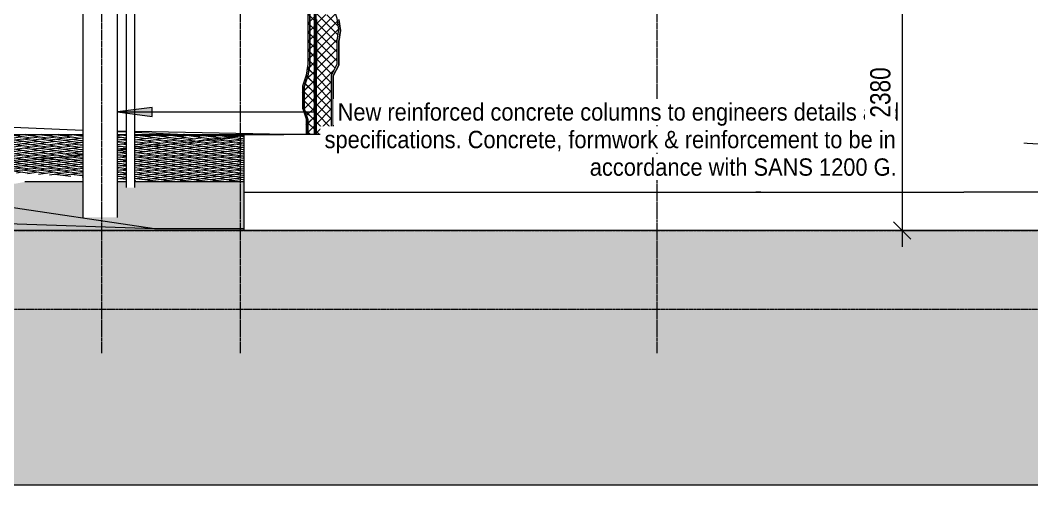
# Model space of a CAD drawing. Header units: millimetres. Extents: x -12186 to 152825, y -4386 to 9463.
# Drawn here: x 56865 to 65607, y -2196 to 1817 of the extents above; entities that cross this region are included whole.
import ezdxf

# ---------------------------------------------------------------- set-up
doc = ezdxf.new("R2010")
doc.units = ezdxf.units.MM
doc.linetypes.add('1000 Dashed', pattern=[2, 1, -1])
doc.linetypes.add('Grid Line', pattern=[22.225, 12.7, -3.175, 3.175, -3.175])
for name, color, linetype, lineweight in [('A-ANNO-DIMS', 211, 'Continuous', 5), ('A-ANNO-DIMS-100', 211, 'Continuous', 5), ('A-DETL', 90, 'Continuous', 5), ('A-DETL-GENF', 92, 'Continuous', 5), ('A-DETL-THIN', 151, 'Continuous', 5), ('A-FLOR', 192, 'Continuous', 9), ('A-FLOR-LEVL', 51, 'Continuous', 5), ('A-FLOR-PATT', 8, 'Continuous', 9), ('A-GENM', 13, 'Continuous', 9), ('C-TOPO', 7, 'Continuous', 5), ('G-ANNO-TEXT', 231, 'Continuous', 5), ('G-IMPT', 8, 'Continuous', 5), ('L-PLNT', 71, 'Continuous', 5), ('S-COLS', 52, 'Continuous', 5), ('S-GRID', 1, 'Continuous', 5)]:
    doc.layers.add(name, color=color, linetype=linetype, lineweight=lineweight)
doc.styles.add('Arial_3', font='arial.ttf', dxfattribs={"width": 0.8, "height": 175})
doc.styles.add('Arial_4', font='arial.ttf', dxfattribs={"width": 0.9, "height": 150})
doc.dimstyles.new('SVA_Arc_Length-1_8mm_BLUE', dxfattribs={"dimscale": 304.8, "dimtxt": 178.545395, "dimasz": 0.492126, "dimexe": 0.656168, "dimexo": 0.0625, "dimgap": 0.164042, "dimtad": 1, "dimdec": 0, "dimrnd": 5, "dimzin": 0, "dimdsep": 46, "dimtxsty": 'Arial_3', "dimblk1": 'OBLIQUE', "dimblk2": 'OBLIQUE', "dimsah": 1, "dimcen": 0.09, "dimdle": 0.459318, "dimazin": 0, "dimtfac": 1, "dimtdec": 4, "dimtix": 1, "dimtmove": 0, "dimatfit": 3, "dimfxl": 1.148294, "dimfxlon": 1, "dimtvp": 1, "dimtfill": 1, "dimtolj": 1, "dimtzin": 0, "dimarcsym": 2})

# ---------------------------------------------------------------- blocks, each defined once
blk = doc.blocks.new('SVA_Shades of Green Tree - Australian_Tree_based_on_Leopard_Tree_2901-V312-Section B-B')
at = {"layer": 'G-IMPT'}
for p, q in [((11928.8, 1766.6), (11917.9, 1955.8)), ((11917.9, 1786), (11926.4, 1932.9)), ((11931, 1766.6), (11920.1, 1955.8)), ((11920.1, 1786), (11928.6, 1932.9)), ((11918.6, 1810.2), (11857.5, 1871.5)), ((11857.5, 1790.2), (11918.6, 1851.4)), ((11918.5, 1810.2), (11872.2, 1856.6)), ((11872.2, 1805.1), (11919.2, 1852.1)), ((11913.6, 1910.3), (11913.6, 1438.5)), ((11917.9, 1798.9), (11913.6, 1872.3)), ((11913.6, 1791), (11917.9, 1864.4)), ((11920.1, 1798.9), (11915.8, 1872.3)), ((11915.8, 1791), (11920.1, 1864.4)), ((11928.7, 1691), (11917.9, 1877.4)), ((11917.9, 1707.6), (11927.4, 1872.3)), ((11930.9, 1691), (11920.1, 1876.3)), ((11920.1, 1707.6), (11929.6, 1872)), ((12116.8, 1690.2), (11929.5, 1877.8)), ((12116.7, 1690.2), (11929.5, 1877.7)), ((11930.9, 1785.4), (12011.8, 1866.4)), ((11930.9, 1785.3), (12011.8, 1866.3)), ((11931.2, 1707.2), (12095.3, 1871.5)), ((11931.2, 1707.3), (12095.1, 1871.5)), ((12119.6, 1765.8), (12020.5, 1865.1)), ((12119.5, 1765.8), (12020.5, 1865)), ((11857.4, 1790.2), (11872.2, 1805.1)), ((11872.2, 1778.2), (11857.4, 1793.1)), ((11918.6, 1731.8), (11857.5, 1793.1)), ((11857.5, 1711.8), (11918.6, 1773)), ((11918.5, 1731.8), (11872.2, 1778.2)), ((11872.2, 1726.6), (11918.5, 1773)), ((11917.9, 1720.5), (11913.6, 1793.9)), ((11913.6, 1712.6), (11917.9, 1786)), ((11920.1, 1720.5), (11915.8, 1793.9)), ((11915.8, 1712.6), (11920.1, 1786)), ((11917.9, 1629.1), (11928.4, 1810.9)), ((11928.2, 1620.6), (11917.9, 1798.9)), ((11930, 1798.7), (11918.5, 1810.2)), ((11918.5, 1773), (11930.2, 1784.7)), ((11930, 1798.8), (11918.6, 1810.2)), ((11918.6, 1773), (11930.2, 1784.5)), ((11920.1, 1629.1), (11930.6, 1810.9)), ((11930.4, 1620.6), (11920.1, 1798.9)), ((11931.3, 1737.3), (11930.5, 1824.3)), ((11930.5, 1628), (12112.3, 1810.1)), ((11930.5, 1628.2), (12112.1, 1810.1)), ((12108.8, 1619.8), (11930.8, 1798.1)), ((12108.7, 1619.8), (11930.8, 1797.9)), ((11857.4, 1711.8), (11872.2, 1726.6)), ((11872.2, 1699.7), (11857.4, 1714.6)), ((11918.6, 1653.4), (11857.5, 1714.6)), ((11857.5, 1633.3), (11918.6, 1694.6)), ((11918.5, 1653.4), (11872.2, 1699.7)), ((11872.2, 1648.2), (11918.5, 1694.6)), ((11917.9, 1642.1), (11913.6, 1715.5)), ((11913.6, 1634.2), (11917.9, 1707.6)), ((11920.1, 1642.1), (11915.8, 1715.5)), ((11915.8, 1634.2), (11920.1, 1707.6)), ((11917.9, 1550.7), (11929, 1743.7)), ((11928.2, 1542.2), (11917.9, 1720.5)), ((11930.6, 1719.7), (11918.5, 1731.8)), ((11918.5, 1694.6), (11930.5, 1706.5)), ((11930.6, 1719.8), (11918.6, 1731.8)), ((11918.6, 1694.6), (11930.5, 1706.4)), ((11920.1, 1550.7), (11931.3, 1743.7)), ((11930.4, 1542.2), (11920.1, 1720.5)), ((11930.4, 1642.9), (11931.3, 1737.3)), ((11930.5, 1549.6), (12123.4, 1742.9)), ((11930.5, 1549.7), (12123.3, 1742.9)), ((12108.8, 1541.3), (11931.3, 1719.1)), ((12108.7, 1541.3), (11931.3, 1719)), ((11857.4, 1633.3), (11872.2, 1648.2)), ((11872.2, 1621.3), (11857.4, 1636.2)), ((11918.6, 1574.9), (11857.5, 1636.2)), ((11857.5, 1554.9), (11918.6, 1616.1)), ((11918.5, 1574.9), (11872.2, 1621.3)), ((11872.2, 1569.8), (11918.5, 1616.1)), ((11917.9, 1563.7), (11913.6, 1637)), ((11913.6, 1555.7), (11917.9, 1629.1)), ((11920.1, 1563.7), (11915.8, 1637)), ((11915.8, 1555.7), (11920.1, 1629.1)), ((11917.9, 1472.3), (11928.3, 1652.1)), ((11928.2, 1463.7), (11917.9, 1642.1)), ((11929.4, 1642.5), (11918.5, 1653.4)), ((11918.5, 1616.1), (11929.2, 1626.8)), ((11929.8, 1563.7), (11918.5, 1574.9)), ((11929.4, 1642.6), (11918.6, 1653.4)), ((11918.6, 1616.1), (11929.2, 1626.7)), ((11929.8, 1563.8), (11918.6, 1574.9)), ((11920.1, 1472.3), (11930.5, 1652.1)), ((11930.4, 1463.7), (11920.1, 1642.1)), ((11930.4, 1438.5), (11930.4, 1642.9)), ((11930.5, 1471.2), (12110.3, 1651.3)), ((11930.5, 1471.3), (12110.2, 1651.3)), ((12108.8, 1462.9), (11930.6, 1641.4)), ((12108.7, 1462.9), (11930.6, 1641.3)), ((11857.4, 1554.9), (11872.2, 1569.8)), ((11872.2, 1542.9), (11857.4, 1557.8)), ((11857.4, 1476.5), (11872.2, 1491.3)), ((11918.6, 1496.5), (11857.5, 1557.8)), ((11857.5, 1476.5), (11918.6, 1537.7)), ((11918.5, 1496.5), (11872.2, 1542.9)), ((11872.2, 1491.3), (11918.5, 1537.7)), ((11917.9, 1485.2), (11913.6, 1558.6)), ((11913.6, 1477.3), (11917.9, 1550.7)), ((11920.1, 1485.2), (11915.8, 1558.6)), ((11915.8, 1477.3), (11920.1, 1550.7)), ((11917.9, 1393.8), (11928.2, 1572.2)), ((11927.2, 1403), (11917.9, 1563.7)), ((11917.9, 1315.4), (11928.2, 1493.8)), ((11918.5, 1537.7), (11929.8, 1549)), ((11929.8, 1485.2), (11918.5, 1496.5)), ((11918.6, 1537.7), (11929.8, 1548.9)), ((11929.8, 1485.4), (11919.8, 1495.4)), ((11920.1, 1393.8), (11930.4, 1572.2)), ((11929.4, 1403), (11920.1, 1563.7)), ((11920.1, 1315.4), (11930.4, 1493.8)), ((11927.8, 1311.6), (12108.8, 1492.9)), ((11927.8, 1311.7), (12108.7, 1492.9)), ((11929.4, 1391.6), (12108.8, 1571.3)), ((11929.4, 1391.7), (12108.7, 1571.3)), ((12091.1, 1402.2), (11930.5, 1563)), ((12091, 1402.2), (11930.5, 1562.9)), ((11849.5, 1390.1), (11868.8, 1409.4)), ((11849.6, 1390.1), (11918.6, 1459.3)), ((11865.9, 1392.4), (11852.1, 1406.2)), ((11918.6, 1339.7), (11852.3, 1406.2)), ((11872.2, 1464.5), (11857.4, 1479.3)), ((11918.6, 1418.1), (11857.5, 1479.3)), ((11868.8, 1409.4), (11918.5, 1459.3)), ((11918.5, 1418.1), (11872.2, 1464.5)), ((11913.6, 1438.5), (11912.7, 1344.1)), ((11913.2, 1391), (11917.9, 1472.3)), ((11917.9, 1328.4), (11913.3, 1407)), ((11917.9, 1406.8), (11913.6, 1480.2)), ((11915.4, 1391), (11917.6, 1430.3)), ((11919.6, 1336.7), (11915.5, 1407)), ((11918.7, 1431.1), (11915.8, 1480.2)), ((11917.7, 1431.1), (11920.1, 1472.3)), ((11925.7, 1350.8), (11917.9, 1485.2)), ((11925.5, 1275.7), (11917.9, 1406.8)), ((11918.5, 1459.3), (11929.8, 1470.6)), ((11929.1, 1407.5), (11918.5, 1418.1)), ((11918.6, 1459.3), (11929.8, 1470.4)), ((11929.1, 1407.6), (11918.6, 1418.1)), ((11920.1, 1406.8), (11918.7, 1430.3)), ((11927.9, 1350.8), (11920.1, 1485.2)), ((11927.7, 1275.7), (11920.1, 1406.8)), ((11927.7, 1344.1), (11930.4, 1438.5)), ((12061.7, 1274.8), (11929.8, 1406.9)), ((12061.6, 1274.8), (11929.8, 1406.8)), ((12065, 1349.9), (11930.5, 1484.6)), ((12064.9, 1349.9), (11930.5, 1484.5)), ((11822.1, 1284.2), (11918.6, 1380.9)), ((11853.4, 1326.5), (11840.4, 1339.5)), ((11918.6, 1261.2), (11840.5, 1339.5)), ((11848, 1310.2), (11918.5, 1380.9)), ((11918.5, 1261.2), (11853.4, 1326.5)), ((11918.5, 1339.7), (11865.9, 1392.4)), ((11912.7, 1344.1), (11910.9, 1249.8)), ((11910.9, 1194.8), (11917.9, 1315.4)), ((11911.6, 1285), (11917.9, 1393.8)), ((11917.9, 1249.9), (11912.6, 1340.3)), ((11913.8, 1285), (11916.7, 1335.9)), ((11915.1, 1336.7), (11914.8, 1340.3)), ((11920.1, 1249.9), (11915.1, 1335.9)), ((11916.8, 1336.7), (11920, 1392.8)), ((11917.9, 1237), (11926.9, 1392.1)), ((11925.5, 1197.2), (11917.9, 1328.4)), ((11917.9, 1277.3), (11920.1, 1315.4)), ((11918.5, 1380.9), (11928.6, 1391)), ((11921.4, 1336.7), (11918.5, 1339.7)), ((11918.6, 1380.9), (11928.6, 1390.9)), ((11926.3, 1332), (11918.6, 1339.7)), ((11920.1, 1328.4), (11919.6, 1335.9)), ((11920.1, 1237), (11929.1, 1392.1)), ((11927.7, 1197.2), (11920.1, 1328.4)), ((11926.3, 1331.9), (11922.3, 1335.9)), ((11927.7, 831), (11927.7, 1344.1)), ((11927.8, 1233.2), (12085.7, 1391.3)), ((11927.8, 1233.3), (12085.5, 1391.3)), ((12061.7, 1196.4), (11927.8, 1330.5)), ((12061.6, 1196.4), (11927.8, 1330.4)), ((12061.6, 831), (12061.6, 1342.8)), ((11810.4, 1194), (11918.6, 1302.4)), ((11810.4, 1115.6), (11918.6, 1224)), ((11833.8, 1267.7), (11820.8, 1280.7)), ((11918.6, 1182.8), (11820.9, 1280.7)), ((11822, 1284.2), (11848, 1310.2)), ((11825.1, 1208.9), (11918.5, 1302.4)), ((11825.1, 1130.4), (11918.5, 1224)), ((11918.5, 1182.8), (11833.8, 1267.7)), ((11910.9, 1249.8), (11910.9, 1061.1)), ((11910.9, 1116.4), (11917.9, 1237)), ((11917.9, 1171.5), (11911.5, 1281.5)), ((11913.1, 1194.8), (11917.8, 1276.4)), ((11913.1, 1116.4), (11920.1, 1237)), ((11920.1, 1171.5), (11913.7, 1281.5)), ((11917.9, 1158.6), (11925.5, 1289.7)), ((11925.5, 1118.8), (11917.9, 1249.9)), ((11918.5, 1302.4), (11925.7, 1309.6)), ((11927.1, 1252.7), (11918.5, 1261.2)), ((11918.5, 1224), (11927.1, 1232.6)), ((11918.6, 1302.4), (11925.7, 1309.4)), ((11927.1, 1252.8), (11918.6, 1261.2)), ((11918.6, 1224), (11927.1, 1232.4)), ((11920.1, 1158.6), (11927.7, 1289.7)), ((11927.7, 1118.8), (11920.1, 1249.9)), ((11927.8, 1154.7), (12061.7, 1288.9)), ((11927.8, 1154.9), (12061.6, 1288.9)), ((12061.7, 1118), (11927.8, 1252.1)), ((12061.6, 1118), (11927.8, 1251.9)), ((11825.1, 1197.9), (11810.3, 1212.8)), ((11810.3, 1194), (11825.1, 1208.9)), ((11918.6, 1104.4), (11810.4, 1212.8)), ((11816.1, 1042.9), (11918.6, 1145.6)), ((11918.5, 1104.4), (11825.1, 1197.9)), ((11825.3, 1052.2), (11918.5, 1145.6)), ((11917.9, 1093.1), (11910.9, 1213.7)), ((11911.2, 1043.7), (11917.9, 1158.6)), ((11920.1, 1093.1), (11913.1, 1213.7)), ((11913.4, 1043.7), (11920.1, 1158.6)), ((11917.9, 1080.1), (11925.5, 1211.3)), ((11925.5, 1040.4), (11917.9, 1171.5)), ((11918.5, 1145.6), (11927.1, 1154.1)), ((11918.6, 1145.6), (11927.1, 1154)), ((11927.1, 1174.4), (11919.1, 1182.3)), ((11927.1, 1174.3), (11919.1, 1182.2)), ((11920.1, 1080.1), (11927.7, 1211.3)), ((11927.7, 1040.4), (11920.1, 1171.5)), ((11927.8, 1076.3), (12061.7, 1210.4)), ((11927.8, 1076.4), (12061.6, 1210.4)), ((12061.7, 1039.5), (11927.8, 1173.6)), ((12061.6, 1039.5), (11927.8, 1173.5)), ((11825.1, 1119.5), (11810.3, 1134.4)), ((11810.3, 1115.6), (11825.1, 1130.4)), ((11918.6, 1025.9), (11810.4, 1134.4)), ((11831, 1035.2), (11812.4, 1053.8)), ((11918.6, 947.5), (11812.5, 1053.8)), ((11816, 1042.9), (11825.3, 1052.2)), ((11918.5, 1025.9), (11825.1, 1119.5)), ((11835.7, 984.1), (11918.6, 1067.1)), ((11844.9, 993.4), (11918.5, 1067.1)), ((11917.9, 1014.7), (11910.9, 1135.2)), ((11910.9, 1061.1), (11912.7, 966.7)), ((11917.9, 936.2), (11911, 1054.7)), ((11912.4, 984.9), (11917.9, 1080.1)), ((11920.1, 1014.7), (11913.1, 1135.2)), ((11920.1, 936.2), (11913.2, 1054.7)), ((11914.6, 984.9), (11920.1, 1080.1)), ((11917.9, 1001.7), (11925.5, 1132.8)), ((11925.5, 961.9), (11917.9, 1093.1)), ((11917.9, 923.3), (11925.5, 1054.4)), ((11918.5, 1067.1), (11927.1, 1075.7)), ((11918.6, 1067.1), (11927.1, 1075.6)), ((11927.1, 1096), (11919.2, 1103.8)), ((11927.1, 1095.8), (11919.2, 1103.7)), ((11920.1, 1001.7), (11927.7, 1132.8)), ((11927.7, 961.9), (11920.1, 1093.1)), ((11920.1, 923.3), (11927.7, 1054.4)), ((11927.8, 997.9), (12061.7, 1132)), ((11927.8, 998), (12061.6, 1132)), ((12061.7, 961.1), (11927.8, 1095.2)), ((12061.6, 961.1), (11927.8, 1095.1)), ((11927.8, 919.5), (12061.7, 1053.6)), ((11927.8, 919.6), (12061.6, 1053.6)), ((11918.5, 947.5), (11831, 1035.2)), ((11835.6, 984.1), (11844.9, 993.4)), ((11841.8, 911.7), (11918.6, 988.7)), ((11856.5, 926.6), (11918.5, 988.7)), ((11912.7, 912.6), (11917.9, 1001.7)), ((11912.7, 966.7), (11912.7, 831)), ((11914.9, 912.6), (11920.1, 1001.7)), ((11925.5, 883.5), (11917.9, 1014.7)), ((11917.9, 844.8), (11925.5, 976)), ((11927.1, 1017.4), (11918.5, 1025.9)), ((11918.5, 988.7), (11927.1, 997.3)), ((11927.1, 1017.5), (11918.6, 1025.9)), ((11918.6, 988.7), (11927.1, 997.1)), ((11927.7, 883.5), (11920.1, 1014.7)), ((11920.1, 844.8), (11927.7, 976)), ((12061.7, 882.7), (11927.8, 1016.8)), ((12061.6, 882.7), (11927.8, 1016.7)), ((11927.8, 841), (12061.7, 975.1)), ((11927.8, 841.2), (12061.6, 975.1)), ((11856.5, 931.2), (11841.7, 946.1)), ((11841.7, 911.7), (11856.5, 926.6)), ((11918.6, 869.1), (11841.8, 946.1)), ((11841.8, 833.3), (11918.6, 910.3)), ((11918.5, 869.1), (11856.5, 931.2)), ((11856.5, 848.2), (11918.5, 910.3)), ((11917.9, 857.8), (11912.7, 946.9)), ((11912.7, 834.2), (11917.9, 923.3)), ((11920.1, 857.8), (11914.9, 946.9)), ((11914.9, 834.2), (11920.1, 923.3)), ((11924, 831), (11917.9, 936.2)), ((11927.1, 939), (11918.5, 947.5)), ((11918.5, 910.3), (11927.1, 918.8)), ((11927.1, 939.1), (11918.6, 947.5)), ((11918.6, 910.3), (11927.1, 918.7)), ((11926.2, 831), (11920.1, 936.2)), ((11921.6, 831), (11925.5, 897.6)), ((11923.8, 831), (11927.7, 897.6)), ((12035, 831), (11927.8, 938.4)), ((12034.8, 831), (11927.8, 938.2)), ((11996, 831), (12061.6, 896.7)), ((11996.1, 831), (12061.7, 896.7)), ((11856.5, 852.8), (11841.7, 867.6)), ((11841.7, 833.3), (11856.5, 848.2)), ((11878.4, 831), (11841.8, 867.6)), ((11878.2, 831), (11856.5, 852.8)), ((11914.9, 831), (11912.7, 868.5)), ((11917.1, 831), (11914.9, 868.5)), ((11917.1, 831), (11917.9, 844.8)), ((11919.4, 831), (11917.9, 857.8)), ((11927.1, 860.5), (11918.5, 869.1)), ((11927.1, 860.7), (11918.6, 869.1)), ((11918.6, 831.8), (11927.1, 840.3)), ((11918.6, 831.9), (11925.9, 839.3)), ((11919.3, 831), (11920.1, 844.8)), ((11921.6, 831), (11920.1, 857.8)), ((11956.7, 831), (11927.8, 859.9)), ((11956.5, 831), (11927.8, 859.8))]:
    blk.add_line(p, q, dxfattribs=at)
at = {"layer": 'G-IMPT', "flags": 128}
for points in [[(11244.9, 2444.1), (11339.2, 2444.1), (11433.4, 2428.4), (11527.7, 2412.7), (11621.9, 2381.2), (11716.1, 2286.9), (11794.7, 2192.5), (11810.4, 2098.2), (11826.1, 2003.8), (11857.5, 1909.4), (11857.5, 1437.7), (11841.8, 1343.3), (11810.4, 1248.9), (11810.4, 1060.2), (11841.8, 965.9), (11841.8, 831)], [(11625.4, 2377.6), (11716, 2286.9), (11794.5, 2192.5), (11810.3, 2098.2), (11826, 2003.8), (11857.4, 1909.4), (11857.4, 1437.7), (11841.7, 1343.3), (11810.3, 1248.9), (11810.3, 1060.2), (11841.7, 965.9), (11841.7, 831)], [(11925.5, 831), (11925.5, 1344.1), (11928.2, 1438.5), (11928.2, 1642.9), (11929.1, 1737.3), (11928.2, 1831.7), (11926.4, 1926), (11926.4, 2020.4), (11929.1, 2114.7), (11934.6, 2193.4)], [(12061.6, 1343.3), (12108.7, 1437.7), (12108.7, 1642.1), (12124.4, 1736.5), (12108.7, 1830.8), (12077.3, 1925.2), (12077.3, 2019.5), (12124.4, 2113.9), (12218.6, 2192.5)], [(12061.7, 831), (12061.7, 1343.3), (12108.8, 1437.7), (12108.8, 1642.1), (12124.5, 1736.5), (12108.8, 1830.8), (12077.4, 1925.2), (12077.4, 2019.5), (12124.5, 2113.9), (12218.8, 2192.5)], [(11914, 2004.6), (11915.8, 1910.3), (11915.8, 1438.5), (11915.8, 1431.1)], [(11915.8, 1430.3), (11914.9, 1344.1), (11914.8, 1336.7)], [(11914.8, 1335.9), (11913.1, 1249.8), (11913.1, 1061.1), (11914.9, 966.7), (11914.9, 831)]]:
    blk.add_lwpolyline(points, dxfattribs=at)
at = {"layer": 'L-PLNT'}
for p, q in [((11872.2, 1902.1), (11872.2, 1430.3)), ((11872.2, 1430.3), (11872.2, 1902.1)), ((11915.2, 1902.9), (11915.2, 1431.1)), ((11916, 1431.1), (11916, 1888.4)), ((11930.7, 1729.9), (11929.8, 1824.3)), ((11930.5, 1824.3), (11931.4, 1729.9)), ((12139.2, 1729.1), (12123.5, 1823.4)), ((12123.5, 1823.4), (12139.2, 1729.1)), ((11929.8, 1635.5), (11930.7, 1729.9)), ((11931.4, 1729.9), (11930.5, 1635.5)), ((11930.7, 1729.9), (11931.4, 1729.9)), ((12123.5, 1634.7), (12139.2, 1729.1)), ((12139.2, 1729.1), (12123.5, 1634.7)), ((12139.2, 1729.1), (12139.2, 1729.1)), ((11929.8, 1431.1), (11929.8, 1635.5)), ((11929.8, 1635.5), (11930.5, 1635.5)), ((11930.5, 1635.5), (11930.5, 1431.1)), ((12123.5, 1430.3), (12123.5, 1634.7)), ((12123.5, 1634.7), (12123.5, 1430.3)), ((12123.5, 1634.7), (12123.5, 1634.7)), ((11872.2, 1430.3), (11856.5, 1335.9)), ((11856.5, 1335.9), (11872.2, 1430.3)), ((11872.2, 1430.3), (11872.2, 1430.3)), ((11915.2, 1430.3), (11914.3, 1336.7)), ((11915, 1336.7), (11915.9, 1430.3)), ((11915.2, 1431.1), (11916, 1431.1)), ((11927.1, 1336.7), (11929.8, 1431.1)), ((11930.5, 1431.1), (11927.8, 1336.7)), ((11929.8, 1431.1), (11930.5, 1431.1)), ((12076.4, 1335.9), (12123.5, 1430.3)), ((12123.5, 1430.3), (12076.4, 1335.9)), ((12123.5, 1430.3), (12123.5, 1430.3)), ((11856.5, 1335.9), (11825.1, 1241.5)), ((11825.1, 1241.5), (11856.5, 1335.9)), ((11856.5, 1335.9), (11856.5, 1335.9)), ((11914.3, 1335.9), (11912.5, 1242.4)), ((11913.2, 1242.4), (11915, 1335.9)), ((11914.3, 1336.7), (11915, 1336.7)), ((11927.1, 831), (11927.1, 1336.7)), ((11927.1, 1336.7), (11927.8, 1336.7)), ((11927.8, 1336.7), (11927.8, 831)), ((12076.4, 831), (12076.4, 1335.9)), ((12076.4, 1335.9), (12076.4, 831)), ((12076.4, 1335.9), (12076.4, 1335.9)), ((11825.1, 1241.5), (11825.1, 1052.8)), ((11825.1, 1052.8), (11825.1, 1241.5)), ((11825.1, 1241.5), (11825.1, 1241.5)), ((11912.5, 1242.4), (11912.5, 1054.5)), ((11912.5, 1242.4), (11913.2, 1242.4)), ((11913.2, 1053.7), (11913.2, 1242.4)), ((11825.1, 1052.8), (11856.5, 958.5)), ((11856.5, 958.5), (11825.1, 1052.8)), ((11825.1, 1052.8), (11825.1, 1052.8)), ((11912.5, 1053.7), (11914.3, 959.3)), ((11912.5, 1053.7), (11913.2, 1053.7)), ((11915, 959.3), (11913.2, 1053.7)), ((11856.5, 958.5), (11856.5, 831)), ((11856.5, 831), (11856.5, 958.5)), ((11856.5, 958.5), (11856.5, 958.5)), ((11914.3, 959.3), (11914.3, 831)), ((11914.3, 959.3), (11915, 959.3)), ((11915, 831), (11915, 959.3))]:
    blk.add_line(p, q, dxfattribs=at)
blk = doc.blocks.new('M_Concrete-Rectangular-Column - 200 x 300m-1429448-Section B-B')
at = {"layer": 'S-COLS'}
for p, q in [((9910.7, 2380), (9910.7, 113.5)), ((10210.7, 113.5), (10210.7, 2380))]:
    blk.add_line(p, q, dxfattribs=at)
blk = doc.blocks.new('Downpipe - Downpipe-1373795-Section B-B')
at = {"layer": 'A-GENM', "lineweight": 5}
for p, q in [((11110.7, 3286.5), (11158.9, 3286.5)), ((11110.7, 3283.3), (11110.7, 3286.5)), ((11110.7, 3166.5), (11110.7, 3280.1)), ((11162.3, 3286.5), (11185.7, 3286.5)), ((11185.7, 3119), (11185.7, 3286.5)), ((11110.7, 3166.5), (10285.7, 2775)), ((10360.7, 2727.6), (11185.7, 3119)), ((10285.7, 2775), (10285.7, 371.6)), ((10360.7, 371.6), (10360.7, 2727.6))]:
    blk.add_line(p, q, dxfattribs=at)
blk = doc.blocks.new('DIMBLOCK30-Section B-B')
at = {"layer": 'A-ANNO-DIMS-100', "lineweight": 25}
for p, q in [((64487.1, 2380), (64412.1, 2455)), ((64487.1, 2380), (64562.1, 2305)), ((64487.1, 0), (64412.1, 75)), ((64487.1, 0), (64562.1, -75))]:
    blk.add_line(p, q, dxfattribs=at)
at = {"layer": 'A-ANNO-DIMS-100'}
for p, q in [((64487.1, 2380), (64287.1, 2380)), ((64487.1, 2380), (64487.1, -140)), ((64487.1, 2380), (64837.1, 2380)), ((64487.1, 0), (64287.1, 0)), ((64487.1, 0), (64837.1, 0))]:
    blk.add_line(p, q, dxfattribs=at)
at = {"layer": 'A-ANNO-DIMS-100', "color": 0, "insert": (64209.9, 975.7), "char_height": 175, "width": 514.211, "attachment_point": 1, "rotation": 90, "line_spacing_factor": 0.941778, "style": 'Arial_3', "bg_fill": 3, "box_fill_scale": 1.25, "bg_fill_color": 256, "bg_fill_true_color": 13158600, "bg_fill_transparency": 0}
blk.add_mtext('2380', dxfattribs=at)
blk = doc.blocks.new('_Oblique')
at = {"color": 0, "linetype": 'ByBlock', "lineweight": -2}
blk.add_line((-0.5, -0.5), (0.5, 0.5), dxfattribs=at)

msp = doc.modelspace()

# ---------------------------------------------------------------- hatches: boundary and pattern name
at = {"layer": 'A-DETL-GENF'}
h = msp.add_hatch(dxfattribs=at)
h.set_pattern_fill('FP_96', color=135, style=0, pattern_type=2)
h.set_pattern_definition([(45, (47838.48, 3201.53), (0, 424.264), [300, -300]), (45, (47767.98, 3272.03), (0, 424.264), [300, -300]), (45, (47696.98, 3343.03), (0, 424.264), [300, -300]), (135, (48121.48, 3413.53), (-424.264, 3e-14), [300, -300]), (135, (48191.98, 3484.03), (-424.264, 3e-14), [300, -300]), (135, (48262.98, 3555.03), (-424.264, 3e-14), [300, -300])])
h.paths.add_polyline_path([(54715.8, -2196.1), (69940.2, -2196.1), (69940.2, 0), (55296.9, 0), (55296.9, -680), (55519.9, -680), (55519.9, -980), (54819.9, -980), (54819.9, -680), (55042.9, -680), (55042.9, -285), (48932.9, -285), (48932.9, -680), (49155.9, -680), (49155.9, -980), (48455.9, -980), (48455.9, -680), (48678.9, -680), (48678.9, -285), (46724.9, -285), (46724.9, -680), (46947.9, -680), (46947.9, -980), (46247.9, -980), (46247.9, -680), (46470.9, -680), (46470.9, -54), (46368, -81.6), (44301.8, -52.1), (43824.7, -39), (42874.6, 77.7), (42874.6, -2196.1), (53024.2, -2196.1)])
at = {"layer": 'A-FLOR-PATT', "lineweight": 5}
h = msp.add_hatch(dxfattribs=at)
h.set_pattern_fill('FP_97', color=256, style=0, pattern_type=2)
h.set_pattern_definition([(171.812, (55957.15, -1499.635), (-141.41948, 0.80843), [214.144, -71.381]), (187.533, (55886.495, -1489.468), (-141.41948, 0.80828), [214.144, -71.381])])
h.paths.add_polyline_path([(56380.6, 543.9), (57404.9, 660.9), (57404.9, 828), (55296.9, 840), (55296.9, 666.3), (55948.8, 592.6)])
h.paths.add_polyline_path([(57704.9, 695.2), (57779.9, 703.8), (57779.9, 825.8), (57704.9, 826.2), (57704.9, 820)])
h.paths.add_polyline_path([(57854.9, 712.3), (58796.9, 820), (57854.9, 825.4), (57854.9, 820)])
h = msp.add_hatch(dxfattribs=at)
h.set_pattern_fill('FP_98', color=256, style=0, pattern_type=2)
h.set_pattern_definition([(172.523, (55961.818, -1401.845), (-141.42151, -0.02327), [213.956, -71.319]), (187.496, (55891.105, -1392.565), (-141.42151, -0.02362), [213.956, -71.319])])
h.paths.add_polyline_path([(58796.9, 420), (58796.9, 820), (57854.9, 712.3), (57854.9, 430.6), (58024.8, 420), (58142.3, 420)])
h.paths.add_polyline_path([(57779.9, 435.5), (57779.9, 703.8), (57704.9, 695.2), (57704.9, 440.3), (57725.3, 439)])
h.paths.add_polyline_path([(57404.9, 459.8), (57404.9, 660.9), (56380.6, 543.9), (56701.6, 505.5), (57253.2, 469.7)])
h = msp.add_hatch(dxfattribs=at)
h.set_pattern_fill('FP_100', color=256, style=0, pattern_type=2)
h.set_pattern_definition([(176.463, (55991.9955, 52.004), (-141.337111, 4.880821), [212.211, -70.737]), (179.581, (55921.3925, 56.368), (-141.33708, 4.8817094), [212.211, -70.737])])
h.paths.add_polyline_path([(58024.8, 14.7), (55727.6, 356), (55296.9, 368.7), (55296.9, 108.9), (58021.8, 14.8)])
h = msp.add_hatch(dxfattribs=at)
h.set_pattern_fill('FP_99', color=256, style=0, pattern_type=2)
h.set_pattern_definition([(177.974, (55961.6065, -28.426), (-141.421053, -0.018353), [212.266, -70.755]), (182.041, (55890.8955, -25.925), (-141.421053, -0.018671), [212.266, -70.755])])
h.paths.add_polyline_path([(58024.8, 14.7), (58796.9, 14.8), (58796.9, 420), (57854.9, 420), (57854.9, 371.6), (57779.9, 371.6), (57779.9, 420), (57704.9, 420), (57704.9, 113.5), (57404.9, 113.5), (57404.9, 420), (56902, 419.7), (56828.2, 406.3), (56407.4, 378.6), (56320.8, 374.2), (55727.6, 356), (57760.9, 53.9)])
at = {"layer": 'A-FLOR-PATT'}
msp.add_hatch(color=256, dxfattribs=at).paths.add_polyline_path([(58796.9, 0), (58796.9, 14.8), (58024.8, 14.7), (55296.9, 108.9), (55296.9, 53.9), (56857.9, 0), (58231.6, 0)])
at = {"layer": 'G-ANNO-TEXT'}
msp.add_hatch(color=7, dxfattribs=at).paths.add_polyline_path([(57704.7, 1024.9), (58004.7, 985.4), (58004.7, 1064.4)])

# ---------------------------------------------------------------- linework, layer by layer
at = {"layer": 'A-DETL'}
msp.add_line((42874.6, -2196.1), (69940.2, -2196.1), dxfattribs=at)
at = {"layer": 'A-DETL-THIN'}
msp.add_line((69940.2, 0), (55296.9, 0), dxfattribs=at)
at = {"layer": 'A-FLOR'}
for p, q in [((55296.9, 840), (57404.9, 828)), ((57704.9, 826.2), (57779.9, 825.8)), ((57854.9, 825.4), (58796.9, 820)), ((57854.9, 712.3), (58796.9, 820)), ((58796.9, 820), (58796.9, 0)), ((57704.9, 695.2), (57779.9, 703.8)), ((56380.6, 543.9), (57404.9, 660.9)), ((58024.8, 14.7), (55727.6, 356)), ((57404.9, 420), (56905.8, 420)), ((57779.9, 420), (57704.9, 420)), ((58796.9, 420), (57854.9, 420)), ((58024.8, 14.7), (55296.9, 108.9)), ((58796.9, 14.8), (58024.8, 14.7))]:
    msp.add_line(p, q, dxfattribs=at)
at = {"layer": 'A-FLOR-LEVL', "linetype": '1000 Dashed'}
for p, q in [((40316.8, 0), (72499.1, 0)), ((40316.8, -680), (71229.1, -680))]:
    msp.add_line(p, q, dxfattribs=at)
at = {"layer": 'C-TOPO'}
for p, q in [((55296.9, 954.9), (57404.9, 867.4)), ((56871.9, 831), (57404.9, 831)), ((57779.9, 857.2), (57704.9, 858.6)), ((57704.9, 855), (57779.9, 851.9)), ((57704.9, 831.8), (57779.9, 831.3)), ((57704.9, 831), (57779.9, 831)), ((59165.7, 831), (57854.9, 855.8)), ((57854.9, 848.8), (58283.3, 831)), ((57854.9, 831), (59143.7, 831)), ((58245.8, 831), (58721.8, 825.5)), ((58283.3, 831), (58274.6, 831.2)), ((58721.8, 825.5), (58721.9, 820.4)), ((60971, 831), (59143.7, 831)), ((64083.9, 831), (60971, 831)), ((64323.7, 831), (64083.9, 831)), ((64323.7, 831), (64304, 831)), ((64323.7, 831), (68372.5, 583.3)), ((58796.9, 331), (63265, 331)), ((63265, 331), (63223.1, 331)), ((63265, 331), (63403, 331)), ((63265, 331), (65020.2, 331)), ((66283.3, 331), (65020.2, 331))]:
    msp.add_line(p, q, dxfattribs=at)
at = {"layer": 'G-ANNO-TEXT', "color": 7}
for p, q in [((58004.7, 1064.4), (57704.7, 1024.9)), ((58004.7, 985.4), (58004.7, 1064.4)), ((57704.7, 1024.9), (58004.7, 985.4)), ((57704.7, 1024.9), (59065.7, 1024.9)), ((59065.7, 1024.9), (59405, 1024.9))]:
    msp.add_line(p, q, dxfattribs=at)
at = {"layer": 'S-GRID', "linetype": 'Grid Line'}
for p, q in [((57569.9, -1058.6), (57569.9, 8085.3)), ((58769.9, -1058.6), (58769.9, 8085.3)), ((62369.9, -1058.6), (62369.9, 8085.3))]:
    msp.add_line(p, q, dxfattribs=at)

# ---------------------------------------------------------------- block references
at = {"layer": 'A-GENM', "lineweight": 5}
msp.add_blockref('Downpipe - Downpipe-1373795-Section B-B', (47494.2, 0), dxfattribs=at)
at = {"layer": 'L-PLNT'}
msp.add_blockref('SVA_Shades of Green Tree - Australian_Tree_based_on_Leopard_Tree_2901-V312-Section B-B', (47494.2, 0), dxfattribs=at)
at = {"layer": 'S-COLS'}
msp.add_blockref('M_Concrete-Rectangular-Column - 200 x 300m-1429448-Section B-B', (47494.2, 0), dxfattribs=at)

# ---------------------------------------------------------------- next in the draw order: texts
at = {"layer": 'G-ANNO-TEXT', "color": 7, "insert": (59608.2, 1099.9), "char_height": 150, "width": 5865.947, "attachment_point": 1, "style": 'Arial_4', "bg_fill": 3, "box_fill_scale": 1.25, "bg_fill_color": 256, "bg_fill_true_color": 13158600, "bg_fill_transparency": 0}
msp.add_mtext('New reinforced concrete columns to engineers details and ', dxfattribs=at)

# ---------------------------------------------------------------- next in the draw order: texts
at = {"layer": 'G-ANNO-TEXT', "color": 7, "insert": (59495.1, 861.8), "char_height": 150, "width": 6003.036, "attachment_point": 1, "style": 'Arial_4', "bg_fill": 3, "box_fill_scale": 1.25, "bg_fill_color": 256, "bg_fill_true_color": 13158600, "bg_fill_transparency": 0}
msp.add_mtext('specifications. Concrete, formwork & reinforcement to be in ', dxfattribs=at)

# ---------------------------------------------------------------- next in the draw order: texts
at = {"layer": 'G-ANNO-TEXT', "color": 7, "insert": (61787.1, 623.7), "char_height": 150, "width": 3225.189, "attachment_point": 1, "style": 'Arial_4', "bg_fill": 3, "box_fill_scale": 1.25, "bg_fill_color": 256, "bg_fill_true_color": 13158600, "bg_fill_transparency": 0}
msp.add_mtext('accordance with SANS 1200 G.', dxfattribs=at)

# ---------------------------------------------------------------- next in the draw order: dimensions: what is measured, and where the dimension line sits
at = {"layer": 'A-ANNO-DIMS'}
dim = msp.add_linear_dim(base=(64487.1, 0), p1=(64837.1, 2380), p2=(64837.1, 0), angle=90, dimstyle='SVA_Arc_Length-1_8mm_BLUE', override={"dimpost": '<>', "dimfxl": 2380}, dxfattribs=at)
dim.commit()
dim.dimension.update_dxf_attribs({"geometry": 'DIMBLOCK30-Section B-B', "text_midpoint": (64347.7, 1190)})

doc.saveas('drawing.dxf')
